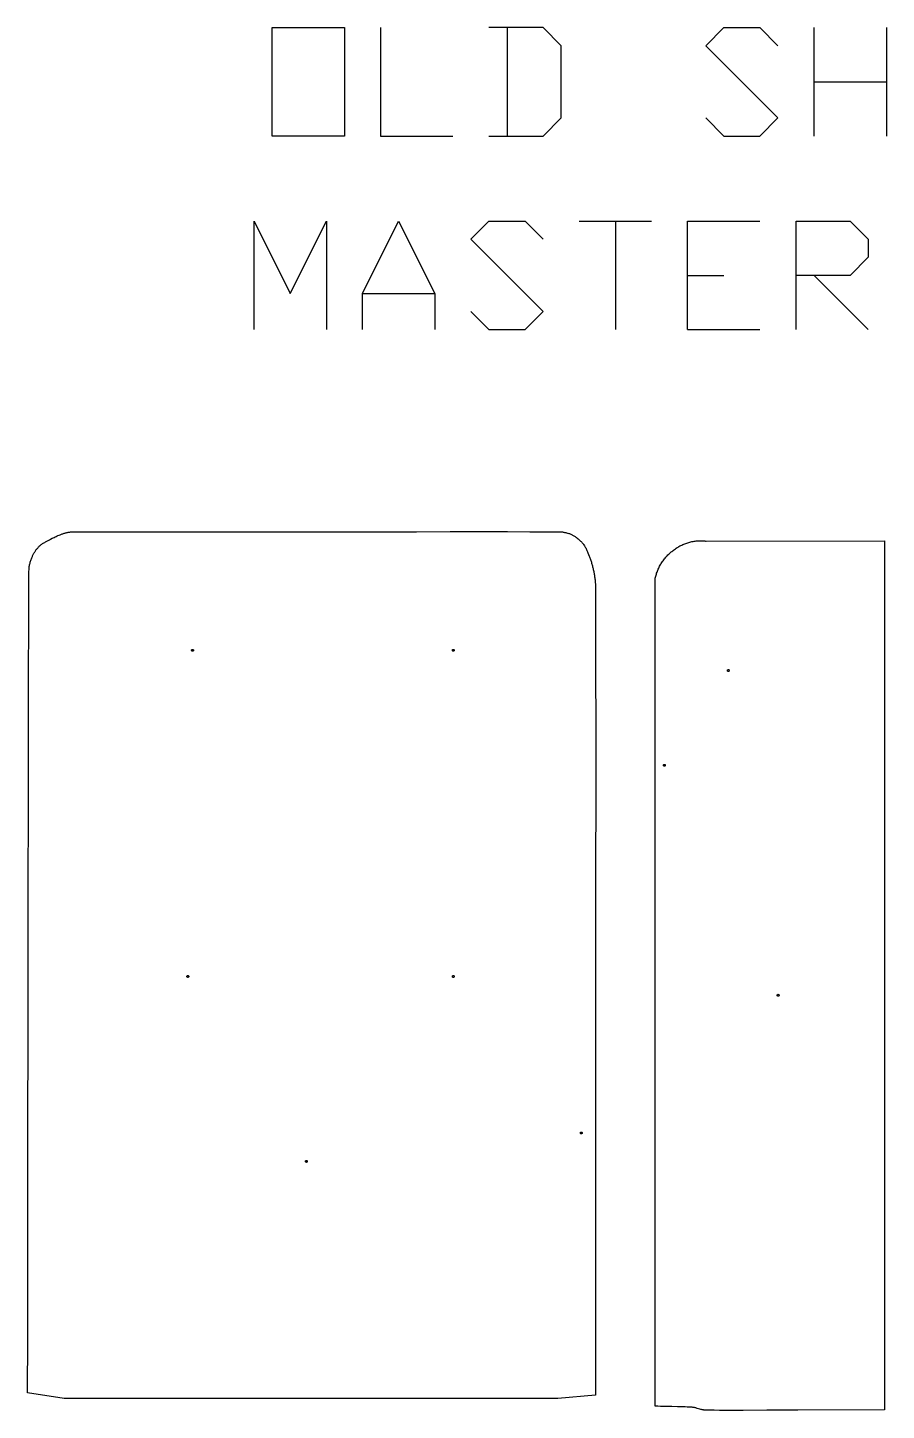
# Model space of a CAD drawing. Extents: x 361 to 5094, y -2215 to 5100.
# Drawn here: x 428 to 2239, y 2184 to 5100 of the extents above; entities that cross this region are included whole.
import ezdxf

# ---------------------------------------------------------------- set-up
doc = ezdxf.new("R2010")
doc.units = 0
doc.layers.add('Default Layer', color=1, linetype='CONTINUOUS')

msp = doc.modelspace()

# ---------------------------------------------------------------- linework, layer by layer
at = {"layer": 'Default Layer'}
for points in [[(943.6, 4871.4), (943.6, 5100), (1096, 5100), (1096, 4871.4), (943.6, 4871.4)], [(1625.5, 2215.7), (1546.4, 2208.8), (1025.5, 2208.8), (504.5, 2208.8), (427.8, 2220.4), (428, 2335.5), (428.1, 2461.5), (428.5, 2736), (428.8, 3023.9), (429.1, 3305.1), (429.3, 3437), (429.5, 3559.6), (429.7, 3670.5), (429.9, 3767.2), (430, 3809.4), (430.1, 3847.2), (430.2, 3880.1), (430.3, 3907.9), (430.4, 3930.3), (430.6, 3946.9), (430.6, 3953), (430.7, 3957.5), (430.8, 3960.4), (430.8, 3961.2), (430.8, 3961.6), (431.1, 3963.4), (431.5, 3965.3), (431.9, 3967.1), (432.3, 3968.9), (432.8, 3970.8), (433.3, 3972.6), (433.9, 3974.5), (434.5, 3976.3), (435.1, 3978.1), (435.7, 3979.8), (436.3, 3981.5), (437, 3983.1), (437.7, 3984.7), (438.3, 3986.2), (439, 3987.7), (439.7, 3989), (440.4, 3990.3), (441.1, 3991.6), (441.9, 3992.9), (442.7, 3994.2), (443.5, 3995.4), (444.3, 3996.7), (445.2, 3997.9), (446, 3999.1), (447, 4000.2), (447.9, 4001.4), (448.9, 4002.5), (449.8, 4003.6), (450.9, 4004.7), (451.9, 4005.8), (453, 4006.8), (454, 4007.8), (454.6, 4008.3), (455.2, 4008.8), (455.8, 4009.3), (456.4, 4009.8), (457.8, 4010.7), (459.2, 4011.7), (460.7, 4012.6), (462.2, 4013.5), (463.7, 4014.4), (465.2, 4015.3), (466.7, 4016.1), (468.2, 4016.9), (471.1, 4018.4), (473.7, 4019.7), (475.9, 4020.9), (479.8, 4023), (481.7, 4024), (483.7, 4025), (485.7, 4026), (487.7, 4027), (489.7, 4027.9), (491.7, 4028.8), (493.9, 4029.7), (496.3, 4030.6), (498.9, 4031.6), (500.3, 4032.1), (501.7, 4032.6), (503.1, 4033.1), (504.6, 4033.6), (506.1, 4034), (507.5, 4034.4), (509, 4034.8), (510.5, 4035.2), (512, 4035.5), (513.5, 4035.8), (515, 4036), (516.5, 4036.2), (518.1, 4036.3), (519.8, 4036.4), (521.5, 4036.5), (523.3, 4036.6), (525, 4036.6), (526.8, 4036.6), (530.5, 4036.6), (534.1, 4036.5), (537.6, 4036.5), (541.1, 4036.5), (608, 4036.5), (681.2, 4036.5), (840.7, 4036.6), (1007.9, 4036.8), (1171.3, 4036.9), (1247.9, 4036.9), (1319.2, 4037), (1383.7, 4037), (1440, 4037), (1486.7, 4036.9), (1505.9, 4036.9), (1522.2, 4036.8), (1535.4, 4036.7), (1545.2, 4036.7), (1548.8, 4036.6), (1551.5, 4036.6), (1553.3, 4036.5), (1553.9, 4036.5), (1554.2, 4036.5), (1555.7, 4036.3), (1557.2, 4036), (1558.6, 4035.8), (1560.1, 4035.5), (1561.6, 4035.2), (1563.1, 4034.9), (1564.6, 4034.5), (1566.1, 4034.1), (1567.5, 4033.7), (1569, 4033.3), (1570.4, 4032.8), (1571.8, 4032.3), (1573.2, 4031.8), (1574.6, 4031.2), (1576, 4030.5), (1577.3, 4029.8), (1578.7, 4029.1), (1580, 4028.3), (1581.4, 4027.4), (1582.8, 4026.5), (1584.3, 4025.5), (1585.7, 4024.4), (1587.1, 4023.3), (1588.6, 4022.2), (1590, 4021), (1591.4, 4019.7), (1592.7, 4018.5), (1594, 4017.2), (1595.3, 4015.9), (1596.6, 4014.5), (1597.7, 4013.2), (1598.9, 4011.8), (1599.4, 4011.1), (1599.9, 4010.4), (1600.5, 4009.7), (1601, 4009), (1602, 4007.4), (1602.9, 4005.9), (1603.9, 4004.3), (1604.8, 4002.7), (1605.6, 4001), (1606.5, 3999.3), (1607.3, 3997.6), (1608.1, 3995.9), (1608.8, 3994.1), (1609.6, 3992.4), (1611, 3988.9), (1612.4, 3985.4), (1613.1, 3983.6), (1613.8, 3981.9), (1614.4, 3980.1), (1615, 3978.2), (1615.7, 3976.4), (1616.3, 3974.5), (1616.8, 3972.6), (1617.4, 3970.6), (1618, 3968.7), (1618.5, 3966.8), (1619, 3964.8), (1619.5, 3962.9), (1620, 3960.9), (1620.4, 3959), (1620.9, 3957), (1621.3, 3955.1), (1621.7, 3953.1), (1622.1, 3951.2), (1622.4, 3949.2), (1622.8, 3947.3), (1623.1, 3945.3), (1623.4, 3943.3), (1623.7, 3941.4), (1624, 3939.4), (1624.2, 3937.4), (1624.5, 3935.4), (1624.7, 3933.4), (1624.9, 3931.4), (1625.1, 3929.4), (1625.3, 3927.4), (1625.4, 3925.5), (1625.6, 3923.5), (1625.6, 3922.2), (1625.6, 3919.2), (1625.7, 3908.8), (1625.7, 3892.4), (1625.8, 3870.4), (1625.8, 3810.7), (1625.8, 3732.2), (1625.9, 3637.3), (1625.9, 3528.5), (1625.8, 3279.1), (1625.6, 2721.2), (1625.6, 2452.1), (1625.5, 2215.7)], [(2235.2, 2184.6), (2052.3, 2184.1), (1987.2, 2183.9), (1937.2, 2183.8), (1917.4, 2183.8), (1900.8, 2183.8), (1887.1, 2183.8), (1876.1, 2183.9), (1867.5, 2184), (1864.1, 2184), (1861.3, 2184.1), (1859, 2184.1), (1857.1, 2184.2), (1855.7, 2184.3), (1854.8, 2184.4), (1854, 2184.5), (1853.3, 2184.6), (1851.8, 2184.8), (1850.3, 2185.2), (1848.9, 2185.5), (1847.4, 2185.9), (1845.9, 2186.3), (1843, 2187.1), (1840.1, 2188), (1838.7, 2188.4), (1837.2, 2188.8), (1835.8, 2189.2), (1834.3, 2189.5), (1832.8, 2189.8), (1831.3, 2190), (1830.5, 2190.1), (1829.4, 2190.2), (1828.1, 2190.3), (1826.7, 2190.4), (1823.3, 2190.6), (1819.2, 2190.7), (1814.7, 2190.9), (1809.6, 2191.1), (1798.4, 2191.4), (1786.4, 2191.7), (1774.2, 2191.9), (1762.3, 2192.2), (1756.8, 2192.4), (1751.6, 2192.5), (1751.6, 3938.7), (1752.1, 3940.9), (1752.6, 3943.2), (1753.2, 3945.4), (1753.9, 3947.5), (1754.5, 3949.7), (1755.3, 3951.8), (1756.1, 3953.9), (1756.9, 3956), (1757.8, 3958.1), (1758.8, 3960.2), (1759.8, 3962.2), (1760.8, 3964.2), (1761.9, 3966.2), (1763, 3968.2), (1764.2, 3970.1), (1765.4, 3972), (1766.7, 3973.9), (1768, 3975.8), (1769.3, 3977.6), (1770.7, 3979.4), (1772.2, 3981.1), (1773.6, 3982.9), (1775.1, 3984.6), (1776.7, 3986.2), (1778.2, 3987.9), (1779.9, 3989.5), (1781.5, 3991), (1783.2, 3992.6), (1784.9, 3994.1), (1786.6, 3995.5), (1788.4, 3996.9), (1790.2, 3998.3), (1792, 3999.6), (1793.9, 4000.9), (1795.8, 4002.2), (1797.7, 4003.4), (1799.6, 4004.6), (1801.6, 4005.7), (1803.6, 4006.8), (1805.6, 4007.8), (1807.6, 4008.8), (1809.7, 4009.7), (1811.8, 4010.6), (1813.9, 4011.5), (1816, 4012.3), (1818.1, 4013), (1820.3, 4013.7), (1822.4, 4014.4), (1824.6, 4015), (1826.8, 4015.5), (1829, 4016), (1831.2, 4016.4), (1833.5, 4016.8), (1835.7, 4017.1), (1838, 4017.3), (1840.2, 4017.5), (1842.5, 4017.7), (1843.6, 4017.7), (1844.8, 4017.8), (1845.9, 4017.8), (1847.1, 4017.8), (1848.2, 4017.8), (1849.3, 4017.7), (1850.5, 4017.7), (1851.6, 4017.6), (1852.8, 4017.6), (1853.9, 4017.5), (1855.1, 4017.4), (1856.2, 4017.3), (1857.4, 4017.1), (1858.6, 4017), (2235.2, 4017.9), (2235.2, 2184.6)], [(775.6, 3784.8), (775.4, 3784.8), (775.2, 3784.9), (775, 3784.9), (774.8, 3785), (774.6, 3785.1), (774.5, 3785.2), (774.3, 3785.3), (774.2, 3785.4), (774, 3785.6), (773.9, 3785.7), (773.8, 3785.9), (773.7, 3786.1), (773.7, 3786.2), (773.6, 3786.4), (773.6, 3786.6), (773.6, 3786.8), (773.6, 3787), (773.6, 3787.2), (773.7, 3787.4), (773.7, 3787.6), (773.8, 3787.8), (773.9, 3787.9), (774, 3788.1), (774.2, 3788.2), (774.3, 3788.4), (774.5, 3788.5), (774.6, 3788.6), (774.8, 3788.7), (775, 3788.7), (775.2, 3788.8), (775.4, 3788.8), (775.6, 3788.8), (775.8, 3788.8), (776, 3788.8), (776.2, 3788.7), (776.3, 3788.7), (776.5, 3788.6), (776.7, 3788.5), (776.8, 3788.4), (777, 3788.2), (777.1, 3788.1), (777.2, 3787.9), (777.3, 3787.8), (777.4, 3787.6), (777.5, 3787.4), (777.5, 3787.2), (777.6, 3787), (777.6, 3786.8), (777.6, 3786.6), (777.5, 3786.4), (777.5, 3786.2), (777.4, 3786.1), (777.3, 3785.9), (777.2, 3785.7), (777.1, 3785.6), (777, 3785.4), (776.8, 3785.3), (776.7, 3785.2), (776.5, 3785.1), (776.3, 3785), (776.2, 3784.9), (776, 3784.9), (775.8, 3784.8), (775.6, 3784.8)], [(1325.6, 3784.8), (1325.4, 3784.8), (1325.2, 3784.9), (1325, 3784.9), (1324.8, 3785), (1324.6, 3785.1), (1324.5, 3785.2), (1324.3, 3785.3), (1324.2, 3785.4), (1324, 3785.6), (1323.9, 3785.7), (1323.8, 3785.9), (1323.7, 3786.1), (1323.7, 3786.2), (1323.6, 3786.4), (1323.6, 3786.6), (1323.6, 3786.8), (1323.6, 3787), (1323.6, 3787.2), (1323.7, 3787.4), (1323.7, 3787.6), (1323.8, 3787.8), (1323.9, 3787.9), (1324, 3788.1), (1324.2, 3788.2), (1324.3, 3788.4), (1324.5, 3788.5), (1324.6, 3788.6), (1324.8, 3788.7), (1325, 3788.7), (1325.2, 3788.8), (1325.4, 3788.8), (1325.6, 3788.8), (1325.8, 3788.8), (1326, 3788.8), (1326.2, 3788.7), (1326.3, 3788.7), (1326.5, 3788.6), (1326.7, 3788.5), (1326.8, 3788.4), (1327, 3788.2), (1327.1, 3788.1), (1327.2, 3787.9), (1327.3, 3787.8), (1327.4, 3787.6), (1327.5, 3787.4), (1327.5, 3787.2), (1327.6, 3787), (1327.6, 3786.8), (1327.6, 3786.6), (1327.5, 3786.4), (1327.5, 3786.2), (1327.4, 3786.1), (1327.3, 3785.9), (1327.2, 3785.7), (1327.1, 3785.6), (1327, 3785.4), (1326.8, 3785.3), (1326.7, 3785.2), (1326.5, 3785.1), (1326.3, 3785), (1326.2, 3784.9), (1326, 3784.9), (1325.8, 3784.8), (1325.6, 3784.8)], [(1905.8, 3742.2), (1905.6, 3742.2), (1905.4, 3742.2), (1905.2, 3742.3), (1905, 3742.3), (1904.8, 3742.4), (1904.7, 3742.5), (1904.5, 3742.6), (1904.4, 3742.8), (1904.2, 3742.9), (1904.1, 3743.1), (1904, 3743.2), (1903.9, 3743.4), (1903.9, 3743.6), (1903.8, 3743.8), (1903.8, 3744), (1903.8, 3744.2), (1903.8, 3744.4), (1903.8, 3744.6), (1903.9, 3744.8), (1903.9, 3745), (1904, 3745.1), (1904.1, 3745.3), (1904.2, 3745.5), (1904.4, 3745.6), (1904.5, 3745.7), (1904.7, 3745.8), (1904.8, 3745.9), (1905, 3746), (1905.2, 3746.1), (1905.4, 3746.1), (1905.6, 3746.2), (1905.8, 3746.2), (1906, 3746.2), (1906.2, 3746.1), (1906.4, 3746.1), (1906.6, 3746), (1906.7, 3745.9), (1906.9, 3745.8), (1907, 3745.7), (1907.2, 3745.6), (1907.3, 3745.5), (1907.4, 3745.3), (1907.5, 3745.1), (1907.6, 3745), (1907.7, 3744.8), (1907.7, 3744.6), (1907.8, 3744.4), (1907.8, 3744.2), (1907.8, 3744), (1907.7, 3743.8), (1907.7, 3743.6), (1907.6, 3743.4), (1907.5, 3743.2), (1907.4, 3743.1), (1907.3, 3742.9), (1907.2, 3742.8), (1907, 3742.6), (1906.9, 3742.5), (1906.7, 3742.4), (1906.6, 3742.3), (1906.4, 3742.3), (1906.2, 3742.2), (1906, 3742.2), (1905.8, 3742.2)], [(1770.8, 3542.2), (1770.6, 3542.2), (1770.4, 3542.2), (1770.2, 3542.3), (1770, 3542.3), (1769.8, 3542.4), (1769.7, 3542.5), (1769.5, 3542.6), (1769.4, 3542.8), (1769.2, 3542.9), (1769.1, 3543.1), (1769, 3543.2), (1768.9, 3543.4), (1768.9, 3543.6), (1768.8, 3543.8), (1768.8, 3544), (1768.8, 3544.2), (1768.8, 3544.4), (1768.8, 3544.6), (1768.9, 3544.8), (1768.9, 3545), (1769, 3545.1), (1769.1, 3545.3), (1769.2, 3545.5), (1769.4, 3545.6), (1769.5, 3545.7), (1769.7, 3545.8), (1769.8, 3545.9), (1770, 3546), (1770.2, 3546.1), (1770.4, 3546.1), (1770.6, 3546.2), (1770.8, 3546.2), (1771, 3546.2), (1771.2, 3546.1), (1771.4, 3546.1), (1771.6, 3546), (1771.7, 3545.9), (1771.9, 3545.8), (1772, 3545.7), (1772.2, 3545.6), (1772.3, 3545.5), (1772.4, 3545.3), (1772.5, 3545.1), (1772.6, 3545), (1772.7, 3544.8), (1772.7, 3544.6), (1772.8, 3544.4), (1772.8, 3544.2), (1772.8, 3544), (1772.7, 3543.8), (1772.7, 3543.6), (1772.6, 3543.4), (1772.5, 3543.2), (1772.4, 3543.1), (1772.3, 3542.9), (1772.2, 3542.8), (1772, 3542.6), (1771.9, 3542.5), (1771.7, 3542.4), (1771.6, 3542.3), (1771.4, 3542.3), (1771.2, 3542.2), (1771, 3542.2), (1770.8, 3542.2)], [(765.6, 3096.8), (765.4, 3096.8), (765.2, 3096.9), (765, 3096.9), (764.8, 3097), (764.6, 3097.1), (764.5, 3097.2), (764.3, 3097.3), (764.2, 3097.4), (764, 3097.6), (763.9, 3097.7), (763.8, 3097.9), (763.7, 3098.1), (763.7, 3098.2), (763.6, 3098.4), (763.6, 3098.6), (763.6, 3098.8), (763.6, 3099), (763.6, 3099.2), (763.7, 3099.4), (763.7, 3099.6), (763.8, 3099.8), (763.9, 3099.9), (764, 3100.1), (764.2, 3100.2), (764.3, 3100.4), (764.5, 3100.5), (764.6, 3100.6), (764.8, 3100.7), (765, 3100.7), (765.2, 3100.8), (765.4, 3100.8), (765.6, 3100.8), (765.8, 3100.8), (766, 3100.8), (766.2, 3100.7), (766.3, 3100.7), (766.5, 3100.6), (766.7, 3100.5), (766.8, 3100.4), (767, 3100.2), (767.1, 3100.1), (767.2, 3099.9), (767.3, 3099.8), (767.4, 3099.6), (767.5, 3099.4), (767.5, 3099.2), (767.6, 3099), (767.6, 3098.8), (767.6, 3098.6), (767.5, 3098.4), (767.5, 3098.2), (767.4, 3098.1), (767.3, 3097.9), (767.2, 3097.7), (767.1, 3097.6), (767, 3097.4), (766.8, 3097.3), (766.7, 3097.2), (766.5, 3097.1), (766.3, 3097), (766.2, 3096.9), (766, 3096.9), (765.8, 3096.8), (765.6, 3096.8)], [(1325.6, 3096.8), (1325.4, 3096.8), (1325.2, 3096.9), (1325, 3096.9), (1324.8, 3097), (1324.6, 3097.1), (1324.5, 3097.2), (1324.3, 3097.3), (1324.2, 3097.4), (1324, 3097.6), (1323.9, 3097.7), (1323.8, 3097.9), (1323.7, 3098.1), (1323.7, 3098.2), (1323.6, 3098.4), (1323.6, 3098.6), (1323.6, 3098.8), (1323.6, 3099), (1323.6, 3099.2), (1323.7, 3099.4), (1323.7, 3099.6), (1323.8, 3099.8), (1323.9, 3099.9), (1324, 3100.1), (1324.2, 3100.2), (1324.3, 3100.4), (1324.5, 3100.5), (1324.6, 3100.6), (1324.8, 3100.7), (1325, 3100.7), (1325.2, 3100.8), (1325.4, 3100.8), (1325.6, 3100.8), (1325.8, 3100.8), (1326, 3100.8), (1326.2, 3100.7), (1326.3, 3100.7), (1326.5, 3100.6), (1326.7, 3100.5), (1326.8, 3100.4), (1327, 3100.2), (1327.1, 3100.1), (1327.2, 3099.9), (1327.3, 3099.8), (1327.4, 3099.6), (1327.5, 3099.4), (1327.5, 3099.2), (1327.6, 3099), (1327.6, 3098.8), (1327.6, 3098.6), (1327.5, 3098.4), (1327.5, 3098.2), (1327.4, 3098.1), (1327.3, 3097.9), (1327.2, 3097.7), (1327.1, 3097.6), (1327, 3097.4), (1326.8, 3097.3), (1326.7, 3097.2), (1326.5, 3097.1), (1326.3, 3097), (1326.2, 3096.9), (1326, 3096.9), (1325.8, 3096.8), (1325.6, 3096.8)], [(2010.8, 3057.2), (2010.6, 3057.2), (2010.4, 3057.2), (2010.2, 3057.3), (2010, 3057.3), (2009.8, 3057.4), (2009.7, 3057.5), (2009.5, 3057.6), (2009.4, 3057.8), (2009.2, 3057.9), (2009.1, 3058.1), (2009, 3058.2), (2008.9, 3058.4), (2008.9, 3058.6), (2008.8, 3058.8), (2008.8, 3059), (2008.8, 3059.2), (2008.8, 3059.4), (2008.8, 3059.6), (2008.9, 3059.8), (2008.9, 3060), (2009, 3060.1), (2009.1, 3060.3), (2009.2, 3060.5), (2009.4, 3060.6), (2009.5, 3060.7), (2009.7, 3060.8), (2009.8, 3060.9), (2010, 3061), (2010.2, 3061.1), (2010.4, 3061.1), (2010.6, 3061.2), (2010.8, 3061.2), (2011, 3061.2), (2011.2, 3061.1), (2011.4, 3061.1), (2011.6, 3061), (2011.7, 3060.9), (2011.9, 3060.8), (2012, 3060.7), (2012.2, 3060.6), (2012.3, 3060.5), (2012.4, 3060.3), (2012.5, 3060.1), (2012.6, 3060), (2012.7, 3059.8), (2012.7, 3059.6), (2012.8, 3059.4), (2012.8, 3059.2), (2012.8, 3059), (2012.7, 3058.8), (2012.7, 3058.6), (2012.6, 3058.4), (2012.5, 3058.2), (2012.4, 3058.1), (2012.3, 3057.9), (2012.2, 3057.8), (2012, 3057.6), (2011.9, 3057.5), (2011.7, 3057.4), (2011.6, 3057.3), (2011.4, 3057.3), (2011.2, 3057.2), (2011, 3057.2), (2010.8, 3057.2)], [(1595.6, 2766.8), (1595.4, 2766.8), (1595.2, 2766.9), (1595, 2766.9), (1594.8, 2767), (1594.6, 2767.1), (1594.5, 2767.2), (1594.3, 2767.3), (1594.2, 2767.4), (1594, 2767.6), (1593.9, 2767.7), (1593.8, 2767.9), (1593.7, 2768.1), (1593.7, 2768.2), (1593.6, 2768.4), (1593.6, 2768.6), (1593.6, 2768.8), (1593.6, 2769), (1593.6, 2769.2), (1593.7, 2769.4), (1593.7, 2769.6), (1593.8, 2769.8), (1593.9, 2769.9), (1594, 2770.1), (1594.2, 2770.2), (1594.3, 2770.4), (1594.5, 2770.5), (1594.6, 2770.6), (1594.8, 2770.7), (1595, 2770.7), (1595.2, 2770.8), (1595.4, 2770.8), (1595.6, 2770.8), (1595.8, 2770.8), (1596, 2770.8), (1596.2, 2770.7), (1596.3, 2770.7), (1596.5, 2770.6), (1596.7, 2770.5), (1596.8, 2770.4), (1597, 2770.2), (1597.1, 2770.1), (1597.2, 2769.9), (1597.3, 2769.8), (1597.4, 2769.6), (1597.5, 2769.4), (1597.5, 2769.2), (1597.6, 2769), (1597.6, 2768.8), (1597.6, 2768.6), (1597.5, 2768.4), (1597.5, 2768.2), (1597.4, 2768.1), (1597.3, 2767.9), (1597.2, 2767.7), (1597.1, 2767.6), (1597, 2767.4), (1596.8, 2767.3), (1596.7, 2767.2), (1596.5, 2767.1), (1596.3, 2767), (1596.2, 2766.9), (1596, 2766.9), (1595.8, 2766.8), (1595.6, 2766.8)], [(1015.6, 2706.8), (1015.4, 2706.8), (1015.2, 2706.9), (1015, 2706.9), (1014.8, 2707), (1014.6, 2707.1), (1014.5, 2707.2), (1014.3, 2707.3), (1014.2, 2707.4), (1014, 2707.6), (1013.9, 2707.7), (1013.8, 2707.9), (1013.7, 2708.1), (1013.7, 2708.2), (1013.6, 2708.4), (1013.6, 2708.6), (1013.6, 2708.8), (1013.6, 2709), (1013.6, 2709.2), (1013.7, 2709.4), (1013.7, 2709.6), (1013.8, 2709.8), (1013.9, 2709.9), (1014, 2710.1), (1014.2, 2710.2), (1014.3, 2710.4), (1014.5, 2710.5), (1014.6, 2710.6), (1014.8, 2710.7), (1015, 2710.7), (1015.2, 2710.8), (1015.4, 2710.8), (1015.6, 2710.8), (1015.8, 2710.8), (1016, 2710.8), (1016.2, 2710.7), (1016.3, 2710.7), (1016.5, 2710.6), (1016.7, 2710.5), (1016.8, 2710.4), (1017, 2710.2), (1017.1, 2710.1), (1017.2, 2709.9), (1017.3, 2709.8), (1017.4, 2709.6), (1017.5, 2709.4), (1017.5, 2709.2), (1017.6, 2709), (1017.6, 2708.8), (1017.6, 2708.6), (1017.5, 2708.4), (1017.5, 2708.2), (1017.4, 2708.1), (1017.3, 2707.9), (1017.2, 2707.7), (1017.1, 2707.6), (1017, 2707.4), (1016.8, 2707.3), (1016.7, 2707.2), (1016.5, 2707.1), (1016.3, 2707), (1016.2, 2706.9), (1016, 2706.9), (1015.8, 2706.8), (1015.6, 2706.8)]]:
    msp.add_lwpolyline(points, close=True, dxfattribs=at)
for points in [[(1172.2, 5100), (1172.2, 4871.4), (1324.6, 4871.4)], [(1400.8, 4871.4), (1515.1, 4871.4), (1553.2, 4909.5), (1553.2, 5061.9), (1515.1, 5100), (1400.8, 5100)], [(1438.9, 5100), (1438.9, 4871.4)], [(1858, 4909.5), (1896.1, 4871.4), (1972.3, 4871.4), (2010.4, 4909.5), (1858, 5061.9), (1896.1, 5100), (1972.3, 5100), (2010.4, 5061.9)], [(2086.6, 4871.4), (2086.6, 5100)], [(2239, 5100), (2239, 4871.4)], [(2086.6, 4985.7), (2239, 4985.7)], [(905.5, 4463.2), (905.5, 4691.8), (981.7, 4539.4), (1057.9, 4691.8), (1057.9, 4463.2)], [(1134.1, 4463.2), (1134.1, 4539.4), (1210.3, 4691.8), (1286.5, 4539.4), (1286.5, 4463.2)], [(1362.7, 4501.3), (1400.8, 4463.2), (1477, 4463.2), (1515.1, 4501.3), (1362.7, 4653.7), (1400.8, 4691.8), (1477, 4691.8), (1515.1, 4653.7)], [(1591.3, 4691.8), (1743.7, 4691.8)], [(1667.5, 4691.8), (1667.5, 4463.2)], [(1819.9, 4463.2), (1819.9, 4691.8), (1972.3, 4691.8)], [(2048.5, 4463.2), (2048.5, 4691.8), (2162.8, 4691.8), (2200.9, 4653.7), (2200.9, 4615.6), (2162.8, 4577.5), (2048.5, 4577.5)], [(1819.9, 4577.5), (1896.1, 4577.5)], [(2086.6, 4577.5), (2200.9, 4463.2)], [(1134.1, 4539.4), (1286.5, 4539.4)], [(1819.9, 4463.2), (1972.3, 4463.2)]]:
    msp.add_lwpolyline(points, dxfattribs=at)

doc.saveas('drawing.dxf')
